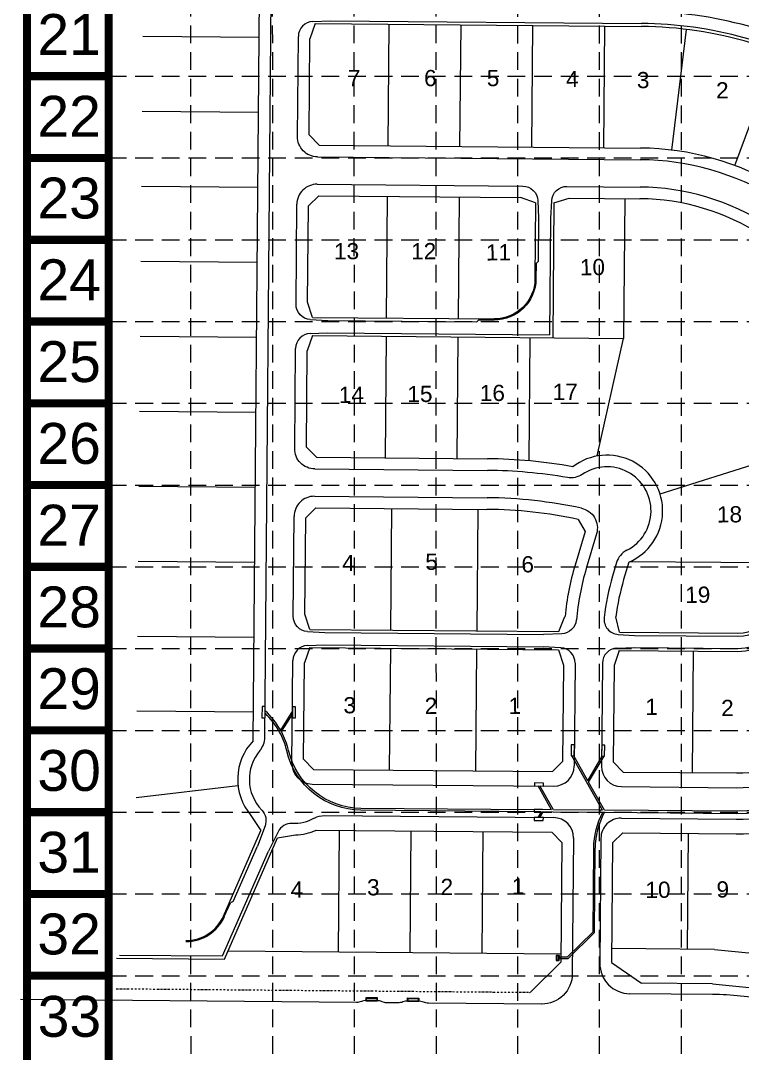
# Model space of a CAD drawing. Header units: inches. Extents: x 5975 to 9213, y 2836 to 8009.
# Drawn here: x 5975 to 6687, y 5265 to 6284 of the extents above; entities that cross this region are included whole.
import ezdxf
from ezdxf.enums import TextEntityAlignment as Align

# ---------------------------------------------------------------- set-up
doc = ezdxf.new("R2010")
doc.units = ezdxf.units.IN
doc.header["$MEASUREMENT"] = 0
for name, pattern in [('DASHED', [0.75, 0.5, -0.25]), ('DGN Style 4', [3.552404, 1.775093, -0.887546, 0.002219, -0.887546]), ('HIDDEN', [0.375, 0.25, -0.125])]:
    doc.linetypes.add(name, pattern=pattern)
for name, color, linetype, lineweight in [('0572al - Level 46', 7, 'Continuous', 0), ('Level 11', 7, 'Continuous', 0), ('Level 22', 7, 'Continuous', 0), ('Level 6', 7, 'Continuous', 0), ('STORM', 5, 'Continuous', 0)]:
    doc.layers.add(name, color=color, linetype=linetype, lineweight=lineweight)
doc.layers.add('BASE', color=7, linetype='Continuous')
doc.layers.add('GRID', color=254, linetype='DASHED')
doc.styles.get("Standard").update_dxf_attribs({"font": 'ARIAL.TTF'})

msp = doc.modelspace()

# ---------------------------------------------------------------- linework, layer by layer
at = {"layer": '0572al - Level 46', "color": 7, "linetype": 'DGN Style 4', "lineweight": 0}
msp.add_line((6069.1, 5328.9), (6477.7, 5325.3), dxfattribs=at)
at = {"layer": 'BASE', "const_width": 8.07}
for points in [[(9209.4, 2839.7), (9209.4, 8005.2), (5981, 8005.2), (5981, 2839.7)], [(9128.7, 2920.4), (9128.7, 7924.4), (6061.7, 7924.4), (6061.7, 2920.4)]]:
    msp.add_lwpolyline(points, close=True, dxfattribs=at)
for points in [[(6061.7, 6229.5), (5981, 6229.5)], [(6061.7, 6148.8), (5981, 6148.8)], [(6061.7, 6068.1), (5981, 6068.1)], [(6061.7, 5987.4), (5981, 5987.4)], [(6061.7, 5906.7), (5981, 5906.7)], [(6061.7, 5826), (5981, 5826)], [(6061.7, 5745.3), (5981, 5745.3)], [(6061.7, 5664.6), (5981, 5664.6)], [(6061.7, 5583.9), (5981, 5583.9)], [(6061.7, 5503.2), (5981, 5503.2)], [(6061.7, 5422.4), (5981, 5422.4)], [(6061.7, 5341.7), (5981, 5341.7)]]:
    msp.add_lwpolyline(points, dxfattribs=at)
at = {"layer": 'GRID', "color": 252, "linetype": 'HIDDEN', "lineweight": 0, "ltscale": 70}
for p, q in [((6143.1, 3243.3), (6142.7, 7921.4)), ((6224.2, 3243.3), (6223.2, 7921.4)), ((6304.6, 3243.3), (6303.9, 7921.2)), ((6385.8, 3243.3), (6384.5, 7921)), ((6465.8, 3243.2), (6465.4, 7921.7)), ((6546, 3243.2), (6546.2, 7921.5)), ((6627.3, 3243.2), (6626.9, 7921.2)), ((6061.7, 6229.5), (9128.7, 6229.5)), ((6061.7, 6148.8), (9128.7, 6148.8)), ((6061.7, 6068.1), (9128.7, 6068.1)), ((6061.7, 5987.4), (9128.7, 5987.4)), ((6061.7, 5906.7), (9128.7, 5906.7)), ((6061.7, 5826), (9128.7, 5826)), ((6061.7, 5745.3), (9128.7, 5745.3)), ((6061.7, 5664.6), (9128.7, 5664.6)), ((6061.7, 5583.9), (9128.7, 5583.9)), ((6061.7, 5503.2), (9128.7, 5503.2)), ((6061.7, 5422.4), (9128.7, 5422.4)), ((6061.7, 5341.7), (9128.7, 5341.7))]:
    msp.add_line(p, q, dxfattribs=at)
at = {"layer": 'Level 22', "color": 7, "linetype": 'Continuous', "lineweight": 0}
for p, q in [((6215.8, 5576.8), (6223.1, 6411.3)), ((6263.3, 6283.6), (6280.5, 6284.3)), ((6280.5, 6284.3), (6587.7, 6281.6)), ((6248, 6170.1), (6248.9, 6268.7)), ((6267.9, 6149.9), (6586.5, 6147.1)), ((6267.6, 6122.9), (6470.4, 6121.1)), ((6514.1, 6120.8), (6586.3, 6120.1)), ((6485.3, 6106.8), (6486, 6089.5)), ((6499, 6106.6), (6498, 6089.4)), ((6246.6, 6004.4), (6247.4, 6103.1)), ((6486, 6089.5), (6485.6, 6046.5)), ((6498, 6089.4), (6497, 5974.4)), ((6483.6, 6044.5), (6483.5, 6029.5)), ((6485.6, 6046.5), (6483.6, 6044.5)), ((6260.7, 5989.3), (6277.9, 5988.3)), ((6277.9, 5988.3), (6425.1, 5987)), ((6425.1, 5987), (6427.1, 5989)), ((6427.1, 5989), (6442.1, 5988.9)), ((6260.6, 5975.6), (6277.8, 5976.3)), ((6277.8, 5976.3), (6497, 5974.4)), ((6245.3, 5862.1), (6246.2, 5960.8)), ((6265.2, 5841.9), (6435.4, 5840.4)), ((6264.9, 5814.9), (6435.2, 5813.4)), ((6243.9, 5696.5), (6244.7, 5795.1)), ((6543.3, 5777.9), (6533.1, 5743.7)), ((6563, 5749.5), (6559, 5736)), ((6258, 5681.3), (6275.2, 5680.3)), ((6275.2, 5680.3), (6490.8, 5678.4)), ((6509, 5679.2), (6490.8, 5678.4)), ((6564.8, 5678.6), (6580.8, 5677.6)), ((6580.8, 5677.6), (6682.7, 5676.8)), ((6257.9, 5667.6), (6275.1, 5668.3)), ((6275.1, 5668.3), (6490.7, 5666.4)), ((6253.7, 5666.9), (6253.7, 5666.9)), ((6508, 5665.4), (6490.7, 5666.4)), ((6563.5, 5664.9), (6580.7, 5665.7)), ((6580.7, 5665.7), (6682.6, 5664.8)), ((6242.6, 5551.1), (6243.5, 5652.8)), ((6522.1, 5650.3), (6521.2, 5548.7)), ((6549.1, 5650.1), (6548.2, 5548.4)), ((6262.4, 5530.9), (6501, 5528.8)), ((6568, 5528.3), (6681.4, 5527.3)), ((6274.5, 5499.8), (6500.8, 5497.8)), ((6567.8, 5497.3), (6681.2, 5496.3)), ((6216.1, 5489.5), (6208.5, 5469.5)), ((6228.9, 5483.8), (6219.4, 5464.7)), ((6520.6, 5477.7), (6519.4, 5343.4)), ((6547.6, 5477.4), (6546.5, 5354.2)), ((6174.1, 5361.2), (6219.4, 5464.7)), ((6184.5, 5414.8), (6208.5, 5469.5)), ((6175.8, 5400.1), (6181.8, 5413.8)), ((6184.5, 5414.8), (6181.8, 5413.8)), ((6072.4, 5362.1), (6174.1, 5361.2))]:
    msp.add_line(p, q, dxfattribs=at)
at = {"layer": 'Level 22', "color": 7, "linetype": 'Continuous', "lineweight": 0, "flags": 128}
for points in [[(6657.7, 5323.2), (6576.2, 5323.9)], [(6306.3, 5315.3), (5974.7, 5318.2)], [(6311.1, 5316.2), (6311.1, 5316.2)], [(6326.3, 5317.1), (6316.3, 5317.2)], [(6331.5, 5316), (6331.5, 5316)], [(6347.3, 5314.9), (6336.3, 5315)], [(6352.1, 5315.8), (6352.1, 5315.8)], [(6367.3, 5316.7), (6357.3, 5316.8)], [(6372.5, 5315.7), (6372.5, 5315.7)], [(6489.1, 5313.7), (6377.3, 5314.7)]]:
    msp.add_lwpolyline(points, dxfattribs=at)
at = {"layer": 'Level 22', "color": 170, "linetype": 'Continuous', "lineweight": 0, "flags": 128}
for points in [[(6315.8, 5316.7), (6315.8, 5320.2), (6326.8, 5320.1), (6326.8, 5316.6)], [(6316.3, 5317.2), (6316.3, 5319.7), (6326.3, 5319.6), (6326.3, 5317.1)], [(6356.8, 5316.3), (6356.8, 5319.8), (6367.8, 5319.7), (6367.8, 5316.2)], [(6357.3, 5316.8), (6357.3, 5319.3), (6367.3, 5319.2), (6367.3, 5316.7)]]:
    msp.add_lwpolyline(points, close=True, dxfattribs=at)
at = {"layer": 'Level 22', "color": 7, "linetype": 'Continuous', "lineweight": 0}
for centre, radius, start, end in [((6584.2, 5883.6), 410, 59.9241, 89.497), ((6263.9, 6268.6), 15, 92.3523, 179.497), ((6584.2, 5883.6), 398, 59.9241, 89.497), ((6584.2, 5883.6), 263.5, 58.7618, 89.497), ((6267.4, 6102.9), 20, 89.497, 179.497), ((6584.2, 5883.6), 236.5, 57.0437, 89.497), ((6261.2, 5960.6), 15, 92.3523, 179.497), ((6431.2, 5352), 488.5, 80.1838, 89.497), ((6553.6, 5800.5), 43.5, 296.7374, 124.2796), ((6264.7, 5794.9), 20, 89.497, 179.497), ((6431.2, 5352), 461.5, 77.8503, 89.497), ((6582.2, 5743.8), 20, 116.7374, 163.4987), ((6785.8, 5668.9), 263.5, 163.4987, 174.7849), ((6785.8, 5668.9), 236.5, 163.4987, 173.5915), ((6683.1, 5716.8), 40, 269.497, 332.3861), ((6565.7, 5693.6), 15, 173.5915, 266.6098), ((6683.1, 5716.8), 52, 269.497, 332.3861), ((6258.5, 5652.6), 15, 92.3523, 179.497), ((6507.1, 5650.5), 15, 359.497, 86.6417), ((6564.1, 5650), 15, 92.3523, 179.497), ((6683.1, 5716.8), 189.5, 269.497, 333.6139), ((6683.1, 5716.8), 220.5, 269.497, 326.3289), ((6195.8, 5577), 20, 319.2955, 359.497), ((6244, 5535.6), 43.5, 139.2955, 224.2218), ((6262.6, 5550.9), 20, 179.497, 269.497), ((6501.2, 5548.8), 20, 269.497, 359.497), ((6568.2, 5548.3), 20, 179.497, 269.497), ((6244, 5535.6), 43.5, 268.4413, 298.5683), ((6500.6, 5477.8), 20, 359.497, 89.497), ((6567.6, 5477.3), 20, 89.497, 179.497), ((6242.4, 5477.1), 15, 88.4413, 153.5457), ((6138.3, 5416.5), 41, 269.497, 336.3317), ((6576.5, 5353.9), 30, 179.497, 269.497), ((6655.3, 5043.2), 280, 78.1206, 89.497), ((6316.2, 5303.7), 13.5, 89.497, 112.1167), ((6326.2, 5303.6), 13.5, 66.8773, 89.497), ((6357.2, 5303.3), 13.5, 89.497, 112.1167), ((6367.2, 5303.2), 13.5, 66.8773, 89.497)]:
    msp.add_arc(centre, radius, start, end, dxfattribs=at)
at = {"layer": 'Level 22', "color": 7, "linetype": 'Continuous', "lineweight": 0, "extrusion": (0, 0, -1)}
for centre, radius, start, end in [((-6268, 6169.9), 20, 270.503, 0.503), ((-6470.3, 6106.1), 15, 90.503, 177.6477), ((-6514, 6105.8), 15, 3.3583, 90.503), ((-6442.5, 6029.9), 41, 180.503, 270.503), ((-6261.6, 6004.3), 15, 273.3583, 0.503), ((-6265.3, 5861.9), 20, 270.503, 0.503), ((-6517.9, 5853), 20, 235.7204, 279.8162), ((-6524.1, 5783.6), 20, 102.1497, 196.5013), ((-6258.9, 5696.3), 15, 273.3583, 0.503), ((-6508.4, 5694.2), 15, 185.2151, 267.6733), ((-6202, 5494.8), 15, 135.7782, 200.8823), ((-6274.3, 5479.8), 20, 61.4317, 90.503), ((-6489.4, 5343.7), 30, 180.503, 270.5033), ((-6306.4, 5327.8), 12.5, 247.8833, 270.503), ((-6336.4, 5327.5), 12.5, 270.503, 293.1227), ((-6347.4, 5327.4), 12.5, 247.8833, 270.503), ((-6377.4, 5327.2), 12.5, 270.503, 293.1227)]:
    msp.add_arc(centre, radius, start, end, dxfattribs=at)
at = {"layer": 'Level 6', "color": 7, "linetype": 'Continuous', "lineweight": 0}
for p, q in [((6204.3, 5573.7), (6211.6, 6409.9)), ((6265.5, 6281.4), (6260.4, 6266.5)), ((6265.5, 6281.4), (6587.7, 6278.6)), ((6337.5, 6160.8), (6338.5, 6280.8)), ((6408.5, 6160.2), (6409.5, 6280.2)), ((6479.4, 6159.6), (6480.5, 6279.6)), ((6550.4, 6158.9), (6551.5, 6278.9)), ((6095.4, 6268.9), (6210.4, 6267.9)), ((6617.6, 6156.6), (6632.2, 6275.7)), ((6259.5, 6171.5), (6260.4, 6266.5)), ((6679.8, 6141.5), (6721.5, 6254)), ((6259.5, 6171.5), (6269.5, 6161.4)), ((6269.5, 6161.4), (6586.6, 6158.6)), ((6269, 6111.4), (6258.9, 6101.5)), ((6269, 6111.4), (6468.2, 6109.7)), ((6336, 5990.8), (6337, 6110.8)), ((6407, 5990.2), (6408, 6110.2)), ((6483.1, 6104.5), (6468.2, 6109.7)), ((6501.1, 6104.4), (6516.2, 6109.2)), ((6516.2, 6109.2), (6586.2, 6108.6)), ((6571.2, 6108.8), (6570, 5970.8)), ((6258.1, 6006.5), (6258.9, 6101.5)), ((6483.1, 6104.5), (6482.5, 6029.5)), ((6501.1, 6104.4), (6500, 5971.4)), ((6263, 5991.5), (6258.1, 6006.5)), ((6263, 5991.5), (6442.1, 5989.9)), ((6262.8, 5973.5), (6257.7, 5958.5)), ((6262.8, 5973.5), (6570, 5970.8)), ((6334.8, 5852.8), (6335.8, 5972.8)), ((6405.7, 5852.2), (6406.8, 5972.2)), ((6476.7, 5849.9), (6477.8, 5971.6)), ((6543.9, 5854.7), (6570, 5970.8)), ((6256.8, 5863.5), (6257.7, 5958.5)), ((6256.8, 5863.5), (6266.8, 5853.4)), ((6266.8, 5853.4), (6435.5, 5851.9)), ((6606, 5817.2), (6716.8, 5852.4)), ((6256.2, 5793.5), (6266.3, 5803.4)), ((6266.3, 5803.4), (6435.1, 5801.9)), ((6340.3, 5682.8), (6341.3, 5802.8)), ((6425.3, 5682), (6426.3, 5802)), ((6255.4, 5698.5), (6256.2, 5793.5)), ((6525, 5792.1), (6532, 5780.2)), ((6532, 5780.2), (6522.1, 5747)), ((6575.1, 5749.9), (6570, 5732.8)), ((6576.9, 5750.7), (6741.8, 5749.2)), ((6260.3, 5683.5), (6255.4, 5698.5)), ((6506.1, 5681.3), (6512.1, 5696.3)), ((6566.1, 5680.8), (6562.4, 5695.8)), ((6260.3, 5683.5), (6506.1, 5681.3)), ((6566.1, 5680.8), (6682.8, 5679.8)), ((6260.1, 5665.5), (6255, 5650.5)), ((6260.1, 5665.5), (6505.7, 5663.3)), ((6339, 5544.8), (6340.1, 5664.8)), ((6424, 5544), (6425.1, 5664)), ((6505.7, 5663.3), (6510.6, 5648.3)), ((6565.7, 5662.8), (6560.6, 5647.8)), ((6565.7, 5662.8), (6682.6, 5661.8)), ((6638.7, 5662.1), (6637.7, 5542.1)), ((6254.1, 5555.5), (6255, 5650.5)), ((6510.6, 5648.3), (6509.8, 5553.3)), ((6560.6, 5647.8), (6559.7, 5552.8)), ((6254.1, 5555.5), (6264, 5545.4)), ((6264, 5545.4), (6499.7, 5543.4)), ((6509.8, 5553.3), (6499.7, 5543.4)), ((6559.7, 5552.8), (6569.7, 5542.7)), ((6569.7, 5542.7), (6681.6, 5541.8)), ((6202.1, 5499.9), (6211.9, 5484.9)), ((6174.9, 5400.5), (6211.9, 5484.9)), ((6266.4, 5485.4), (6499.1, 5483.4)), ((6289.1, 5485.2), (6288.1, 5365.2)), ((6360.1, 5484.6), (6359.1, 5364.6)), ((6431.1, 5484), (6430.1, 5364)), ((6176, 5358.2), (6228.4, 5477.7)), ((6228.4, 5477.7), (6246.1, 5480.6)), ((6499.1, 5483.4), (6509, 5473.3)), ((6559, 5472.8), (6569.1, 5482.7)), ((6569.1, 5482.7), (6681, 5481.8)), ((6633.1, 5367.9), (6634.1, 5482.2)), ((6509, 5473.3), (6508, 5355)), ((6559, 5472.8), (6558, 5354.6)), ((6179.5, 5366.2), (6508.1, 5363.3)), ((6659.7, 5367.7), (6711.8, 5362.5)), ((6069.4, 5359.1), (6176, 5358.2)), ((6477.7, 5325.3), (6508, 5355)), ((6558, 5354.6), (6587.8, 5334.3)), ((6657.8, 5333.7), (6767.7, 5322.7))]:
    msp.add_line(p, q, dxfattribs=at)
at = {"layer": 'Level 6', "color": 252, "linetype": 'Continuous', "lineweight": 0}
for p, q in [((6094.7, 6194.9), (6209.7, 6193.9)), ((6094.1, 6120.9), (6209.1, 6119.9)), ((6093.4, 6046.9), (6208.4, 6045.9)), ((6092.8, 5972.9), (6207.8, 5971.9)), ((6092.1, 5898.9), (6207.1, 5897.9)), ((6091.5, 5825), (6206.5, 5823.9)), ((6090.8, 5751), (6205.8, 5749.9)), ((6090.2, 5677), (6205.2, 5675.9)), ((6089.5, 5603), (6204.5, 5602)), ((6189.3, 5529.1), (6088.8, 5517.2))]:
    msp.add_line(p, q, dxfattribs=at)
at = {"layer": 'Level 6', "color": 7, "linetype": 'Continuous', "lineweight": 0, "flags": 128}
for points in [[(6659.7, 5367.7), (6558.1, 5368.6)], [(6657.8, 5333.7), (6587.8, 5334.3)]]:
    msp.add_lwpolyline(points, dxfattribs=at)
at = {"layer": 'Level 6', "color": 7, "linetype": 'Continuous', "lineweight": 0}
for centre, radius, start, end in [((6584.2, 5883.6), 395, 57.769, 89.497), ((6584.2, 5883.6), 275, 59.1276, 89.497), ((6584.2, 5883.6), 225, 57.0437, 89.497), ((6431.2, 5352), 500, 79.7739, 89.497), ((6553.6, 5800.5), 55, 293.0199, 127.777), ((6431.2, 5352), 450, 77.9595, 89.497), ((6785.8, 5668.9), 275, 163.4987, 174.2815), ((6785.8, 5668.9), 225, 163.4987, 173.1182), ((6683.1, 5716.8), 37, 269.497, 332.3861), ((6683.1, 5716.8), 55, 269.497, 332.3861), ((6683.1, 5716.8), 175, 269.497, 332.3861), ((6683.1, 5716.8), 235, 269.497, 325.0342), ((6244, 5535.6), 55, 136.1552, 220.4595), ((6244, 5535.6), 55, 272.2037, 294.117), ((6138.3, 5416.5), 40, 269.497, 336.3317)]:
    msp.add_arc(centre, radius, start, end, dxfattribs=at)
at = {"layer": 'Level 6', "color": 7, "linetype": 'Continuous', "lineweight": 0, "extrusion": (0, 0, -1)}
msp.add_arc((-6442.5, 6029.9), 40, 180.503, 270.503, dxfattribs=at)
at = {"layer": 'STORM', "color": 170, "linetype": 'Continuous', "lineweight": 0}
for p, q in [((6243.1, 5603), (6231.3, 5584.2)), ((6243, 5600.2), (6232.1, 5582.7)), ((6549.1, 5505.2), (6518.8, 5558.7)), ((6534.7, 5534.2), (6520.8, 5558.7)), ((6534.7, 5534.2), (6548.9, 5558.4)), ((6535.5, 5532.7), (6550.7, 5558.4)), ((6499, 5505.5), (6485.7, 5529)), ((6500.7, 5505.5), (6487.4, 5529)), ((6551.1, 5505.2), (6535.5, 5532.7)), ((6481.7, 5505.4), (6310.7, 5506.9)), ((6481.6, 5503.6), (6310.7, 5505.1)), ((6490.1, 5505.6), (6481.7, 5505.6)), ((6499, 5505.5), (6490.1, 5505.6)), ((6546.7, 5505.1), (6500.7, 5505.5)), ((6549.1, 5505.2), (6546.7, 5505.2)), ((6681.2, 5504), (6551.1, 5505.2)), ((6488.5, 5503.3), (6481.6, 5503.4)), ((6488.5, 5503.3), (6485.4, 5498)), ((6490.3, 5503.3), (6487.1, 5498)), ((6500.5, 5503.2), (6490.3, 5503.3)), ((6546.6, 5502.8), (6500.5, 5503.2)), ((6549.2, 5502.7), (6546.6, 5502.7)), ((6681.2, 5501.5), (6550.9, 5502.7)), ((6540.2, 5467.5), (6539.5, 5384.6)), ((6541.7, 5467.5), (6541, 5384)), ((6539.5, 5384.6), (6514.4, 5360)), ((6541, 5384), (6515.1, 5358.5)), ((6503.6, 5361.8), (6503.5, 5356.8)), ((6506.6, 5361.8), (6503.6, 5361.8)), ((6506.5, 5356.8), (6506.6, 5361.8)), ((6503.5, 5356.8), (6506.5, 5356.8)), ((6515.1, 5358.5), (6506.5, 5358.5)), ((6514.4, 5360), (6506.6, 5360))]:
    msp.add_line(p, q, dxfattribs=at)
at = {"layer": 'STORM', "color": 170, "linetype": 'Continuous', "lineweight": 0, "flags": 128}
for points in [[(6213, 5596.4), (6216, 5596.3), (6216.1, 5607.3), (6213.1, 5607.4)], [(6243, 5596.1), (6246, 5596.1), (6246.1, 5607.1), (6243.1, 5607.1)], [(6518.3, 5558.7), (6521.3, 5558.7), (6521.4, 5569.7), (6518.4, 5569.7)], [(6548.3, 5558.4), (6551.3, 5558.4), (6551.4, 5569.4), (6548.4, 5569.4)], [(6482, 5529), (6491, 5528.9), (6491.1, 5531.9), (6482.1, 5532)], [(6481.7, 5495), (6490.7, 5494.9), (6490.8, 5497.9), (6481.8, 5498)]]:
    msp.add_lwpolyline(points, close=True, dxfattribs=at)
for points in [[(6481.7, 5505.6), (6481.6, 5503.4)], [(6546.7, 5505.2), (6546.6, 5502.7)], [(6506.1, 5361.3), (6504.1, 5361.3), (6504, 5357.3), (6506, 5357.3), (6506.1, 5361.3)]]:
    msp.add_lwpolyline(points, dxfattribs=at)
at = {"layer": 'STORM', "color": 170, "linetype": 'Continuous', "lineweight": 0}
for centre, radius, start, end in [((6165.4, 5546.6), 74.1, 28.716, 46.8902), ((6165.4, 5546.6), 75.9, 29.7308, 48.0941), ((6165.4, 5546.6), 74.1, 13.2813, 28.716), ((6165.4, 5546.6), 75.9, 13.2813, 28.4368), ((6616, 5466.9), 75.8, 151.7879, 179.497), ((6616, 5466.9), 74.2, 151.1782, 179.497)]:
    msp.add_arc(centre, radius, start, end, dxfattribs=at)
at = {"layer": 'STORM', "color": 170, "linetype": 'Continuous', "lineweight": 0, "extrusion": (0, 0, -1)}
for centre, radius, start, end in [((-6683.1, 5716.8), 212.7, 224.2122, 270.503), ((-6683.1, 5716.8), 215.2, 224.6335, 270.503), ((-6311.4, 5581), 75.9, 270.503, 346.7186), ((-6311.4, 5581), 74.1, 270.503, 346.7186)]:
    msp.add_arc(centre, radius, start, end, dxfattribs=at)

# ---------------------------------------------------------------- texts
at = {"layer": 'BASE'}
for s, p in [('21', (6022.6, 6270.7)), ('22', (6022.6, 6190)), ('23', (6022.6, 6109.3)), ('24', (6022.6, 6028.6)), ('25', (6022.6, 5947.8)), ('26', (6022.6, 5867.1)), ('27', (6022.6, 5786.4)), ('28', (6022.6, 5705.7)), ('29', (6022.6, 5625)), ('30', (6022.6, 5544.3)), ('31', (6022.6, 5463.6)), ('32', (6022.6, 5382.9)), ('33', (6022.9, 5301.6))]:
    msp.add_text(s, height=40.35, dxfattribs=at).set_placement(p, align=Align.MIDDLE_CENTER)
at = {"layer": 'Level 11', "color": 7, "linetype": 'Continuous', "lineweight": 13}
for s, p in [('7', (6304.1, 6219.7)), ('6', (6379.3, 6219.7)), ('5', (6441.2, 6219.7)), ('4', (6519.4, 6218.7)), ('3', (6589.4, 6217.7)), ('2', (6667.6, 6207.6)), ('13', (6296.6, 6048.8)), ('12', (6372.7, 6048.8)), ('11', (6446.5, 6047.7)), ('10', (6539.3, 6033.1)), ('14', (6301.3, 5907.1)), ('15', (6369, 5907.9)), ('16', (6440.5, 5908.9)), ('17', (6512.5, 5910)), ('18', (6674.6, 5789.1)), ('4', (6298.5, 5741)), ('5', (6380.5, 5742.3)), ('6', (6475.4, 5739.8)), ('19', (6643.3, 5709.7)), ('3', (6299.7, 5600.7)), ('2', (6379.9, 5600.1)), ('1', (6462.6, 5600.1)), ('1', (6597.7, 5599.1)), ('2', (6672.6, 5598)), ('4', (6247.5, 5418.7)), ('3', (6323, 5421)), ('2', (6395.6, 5421.4)), ('1', (6466, 5422.1)), ('10', (6604, 5418.5)), ('9', (6668, 5418.9))]:
    msp.add_text(s, height=16, rotation=0.5353, dxfattribs=at).set_placement(p, align=Align.CENTER)

doc.saveas('drawing.dxf')
